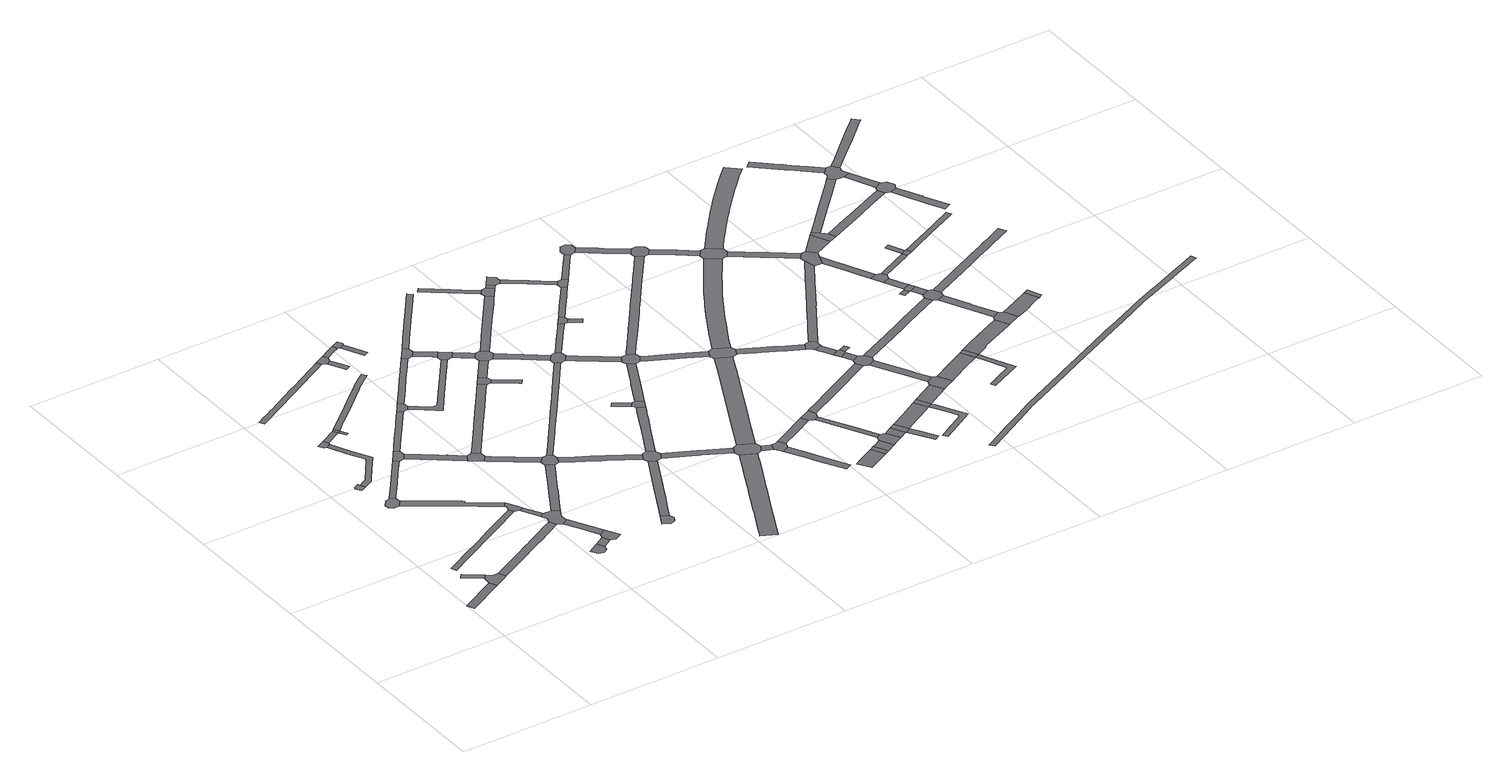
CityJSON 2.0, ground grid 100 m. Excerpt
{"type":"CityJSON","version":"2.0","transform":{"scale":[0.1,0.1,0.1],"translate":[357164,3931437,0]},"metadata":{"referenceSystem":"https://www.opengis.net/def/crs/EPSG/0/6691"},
"CityObjects":{
"road1":{"type":"Road","attributes":{"RoadStructureAttribute.sectionType":"1"},"geometry":[{"type":"MultiSurface","lod":"1","boundaries":[[[0,1,2,3]]]}]},
"road2":{"type":"Road","attributes":{"RoadStructureAttribute.sectionType":"1"},"geometry":[{"type":"MultiSurface","lod":"1","boundaries":[[[4,5,6,7,8,9]]]}]},
"road3":{"type":"Road","geometry":[{"type":"MultiSurface","lod":"1","boundaries":[[[10,2,1,11,12,13,14,7,6]]]}]},
"road4":{"type":"Road","geometry":[{"type":"MultiSurface","lod":"1","boundaries":[[[15,16,17,18,19,20,21,22,23,24,25]]]}]},
"road5":{"type":"Road","geometry":[{"type":"MultiSurface","lod":"1","boundaries":[[[26,27,28,29,30,31,32]]]}]},
"road6":{"type":"Road","attributes":{"RoadStructureAttribute.sectionType":"1"},"geometry":[{"type":"MultiSurface","lod":"1","boundaries":[[[33,34,35,36,37,38,39,40,41,42,43,44,45,46]]]}]},
"road7":{"type":"Road","attributes":{"RoadStructureAttribute.sectionType":"1"},"geometry":[{"type":"MultiSurface","lod":"1","boundaries":[[[47,48,49,50,51,52,53,54,13,12,55,56,57,58,59,60,61,62,63,64]]]}]},
"road8":{"type":"Road","attributes":{"RoadStructureAttribute.sectionType":"1"},"geometry":[{"type":"MultiSurface","lod":"1","boundaries":[[[65,66,67,68,69,70,71,72,73,74,75,76,30,29,77,78,79,80,81,82,83,84,85,86,87]]]}]},
"road9":{"type":"Road","attributes":{"RoadStructureAttribute.sectionType":"1"},"geometry":[{"type":"MultiSurface","lod":"1","boundaries":[[[18,88,89,90,91,92,93,94,95,96,97,98,99,19]]]}]},
"road10":{"type":"Road","attributes":{"RoadStructureAttribute.sectionType":"1"},"geometry":[{"type":"MultiSurface","lod":"1","boundaries":[[[100,101,102,103,104,105,106,107,108,109,110,111,112,113,114,115,17,16]]]}]},
"road11":{"type":"Road","geometry":[{"type":"MultiSurface","lod":"1","boundaries":[[[116,117,118,119,65,87]]]}]},
"road12":{"type":"Road","attributes":{"RoadStructureAttribute.sectionType":"1"},"geometry":[{"type":"MultiSurface","lod":"1","boundaries":[[[120,117,116,121]]]}]},
"road13":{"type":"Road","geometry":[{"type":"MultiSurface","lod":"1","boundaries":[[[122,123,124,125,126,127,128,129]]]}]},
"road14":{"type":"Road","geometry":[{"type":"MultiSurface","lod":"1","boundaries":[[[120,121,130,131]]]}]},
"road15":{"type":"Road","geometry":[{"type":"MultiSurface","lod":"1","boundaries":[[[132,133,130,121]]]}]},
"road16":{"type":"Road","geometry":[{"type":"MultiSurface","lod":"1","boundaries":[[[134,135,136,137,138,94,93,139]]]}]},
"road17":{"type":"Road","geometry":[{"type":"MultiSurface","lod":"1","boundaries":[[[45,140,141,142,143,144,108,107,145,46]]]}]},
"road18":{"type":"Road","attributes":{"RoadStructureAttribute.sectionType":"1"},"geometry":[{"type":"MultiSurface","lod":"1","boundaries":[[[146,141,140,147]]]}]},
"road19":{"type":"Road","attributes":{"RoadStructureAttribute.sectionType":"1"},"geometry":[{"type":"MultiSurface","lod":"1","boundaries":[[[127,126,148,149]]]}]},
"road20":{"type":"Road","geometry":[{"type":"MultiSurface","lod":"1","boundaries":[[[150,151,152,153,154,146,147,155,47,64,156,157]]]}]},
"road21":{"type":"Road","attributes":{"RoadStructureAttribute.sectionType":"1"},"geometry":[{"type":"MultiSurface","lod":"1","boundaries":[[[156,158,159,160,157]]]}]},
"road22":{"type":"Road","geometry":[{"type":"MultiSurface","lod":"1","boundaries":[[[161,160,159,149,148,162,163]]]}]},
"road23":{"type":"Road","attributes":{"RoadStructureAttribute.sectionType":"1"},"geometry":[{"type":"MultiSurface","lod":"1","boundaries":[[[164,165,166,167,134,139,168,169,170,171]]]}]},
"road24":{"type":"Road","attributes":{"RoadStructureAttribute.sectionType":"1"},"geometry":[{"type":"MultiSurface","lod":"1","boundaries":[[[172,173,174,175,176,177,178,179,180,181,182,183,184,185,186,187,188,189,190,191]]]}]},
"road25":{"type":"Road","attributes":{"RoadStructureAttribute.sectionType":"1"},"geometry":[{"type":"MultiSurface","lod":"1","boundaries":[[[135,192,193,194,195,196,197,198,199,200,201,202,203,204,136]]]}]},
"road26":{"type":"Road","geometry":[{"type":"MultiSurface","lod":"1","boundaries":[[[205,206,207,208,209,164,171]]]}]},
"road27":{"type":"Road","attributes":{"RoadStructureAttribute.sectionType":"1"},"geometry":[{"type":"MultiSurface","lod":"1","boundaries":[[[210,211,212,213,214,215,216,217,218,219,220,221,222,223,224,225,226,131,130]]]}]},
"road28":{"type":"Road","attributes":{"RoadStructureAttribute.sectionType":"1"},"geometry":[{"type":"MultiSurface","lod":"1","boundaries":[[[227,228,229,230,231,232,154,153,233,234,235,236,237,238]]]}]},
"road29":{"type":"Road","attributes":{"RoadStructureAttribute.sectionType":"1"},"geometry":[{"type":"MultiSurface","lod":"1","boundaries":[[[239,240,241,242,207,206,243,244,245,246,247,248]]]}]},
"road30":{"type":"Road","geometry":[{"type":"MultiSurface","lod":"1","boundaries":[[[249,250,251,252,253,199,198,254]]]}]},
"road31":{"type":"Road","geometry":[{"type":"MultiSurface","lod":"1","boundaries":[[[255,256,257,258,259,260,261,262]]]}]},
"road32":{"type":"Road","geometry":[{"type":"MultiSurface","lod":"1","boundaries":[[[263,264,265,266,181,180]]]}]},
"road33":{"type":"Road","geometry":[{"type":"MultiSurface","lod":"1","boundaries":[[[227,238,267,268,269,270,239,248]]]}]},
"road34":{"type":"Road","attributes":{"RoadStructureAttribute.sectionType":"1"},"geometry":[{"type":"MultiSurface","lod":"1","boundaries":[[[271,272,273,274,275,264,263]]]}]},
"road35":{"type":"Road","attributes":{"RoadStructureAttribute.sectionType":"1"},"geometry":[{"type":"MultiSurface","lod":"1","boundaries":[[[208,276,277,278,279,280,281,282,283,284,285,286,287,288,289,290,291,292,293,294,209]]]}]},
"road36":{"type":"Road","attributes":{"RoadStructureAttribute.sectionType":"1"},"geometry":[{"type":"MultiSurface","lod":"1","boundaries":[[[295,296,297,298,266,265]]]}]},
"road37":{"type":"Road","attributes":{"RoadStructureAttribute.sectionType":"1"},"geometry":[{"type":"MultiSurface","lod":"1","boundaries":[[[299,300,301,302,303,251,250,304,305,306,307,308,309]]]}]},
"road38":{"type":"Road","attributes":{"RoadStructureAttribute.sectionType":"1"},"geometry":[{"type":"MultiSurface","lod":"1","boundaries":[[[310,311,312,313,314,315,316,317,249,254,318,319,320,321,322,323,324,325,326,327]]]}]},
"road39":{"type":"Road","attributes":{"RoadStructureAttribute.sectionType":"1"},"geometry":[{"type":"MultiSurface","lod":"1","boundaries":[[[261,328,329,330,331,332,333,334,335,262]]]}]},
"road40":{"type":"Road","geometry":[{"type":"MultiSurface","lod":"1","boundaries":[[[336,337,338,339,297,296,340]]]}]},
"road41":{"type":"Road","attributes":{"RoadStructureAttribute.sectionType":"1"},"geometry":[{"type":"MultiSurface","lod":"1","boundaries":[[[341,342,343,344,336,340]]]}]},
"road42":{"type":"Road","attributes":{"RoadStructureAttribute.sectionType":"1"},"geometry":[{"type":"MultiSurface","lod":"1","boundaries":[[[345,346,347,348,268,267,349,350,351,352,353,354]]]}]},
"road43":{"type":"Road","geometry":[{"type":"MultiSurface","lod":"1","boundaries":[[[355,299,309,356,357,358,359]]]}]},
"road44":{"type":"Road","geometry":[{"type":"MultiSurface","lod":"1","boundaries":[[[360,361,362,354,353,333,332,363,364]]]}]},
"road45":{"type":"Road","geometry":[{"type":"MultiSurface","lod":"1","boundaries":[[[286,285,365,366,367,368]]]}]},
"road46":{"type":"Road","attributes":{"RoadStructureAttribute.sectionType":"1"},"geometry":[{"type":"MultiSurface","lod":"1","boundaries":[[[356,369,370,371,372,373,357]]]}]},
"road47":{"type":"Road","attributes":{"RoadStructureAttribute.sectionType":"1"},"geometry":[{"type":"MultiSurface","lod":"1","boundaries":[[[374,375,376,377,378,379,380,381,382,270,269,383,384,385,386,387,388,389,390,391,392,393,394]]]}]},
"road48":{"type":"Road","attributes":{"RoadStructureAttribute.sectionType":"1"},"geometry":[{"type":"MultiSurface","lod":"1","boundaries":[[[395,396,397,398,399,400,401,402,403,404,405,406,407,408,409,410,411,412,413,414,415,416,417,418,419]]]}]},
"road49":{"type":"Road","geometry":[{"type":"MultiSurface","lod":"1","boundaries":[[[420,421,422,371,370,310,327]]]}]},
"road50":{"type":"Road","attributes":{"RoadStructureAttribute.sectionType":"1"},"geometry":[{"type":"MultiSurface","lod":"1","boundaries":[[[365,423,424,425,426,366]]]}]},
"road51":{"type":"Road","attributes":{"RoadStructureAttribute.sectionType":"1"},"geometry":[{"type":"MultiSurface","lod":"1","boundaries":[[[427,368,367,428]]]}]},
"road52":{"type":"Road","attributes":{"RoadStructureAttribute.sectionType":"1"},"geometry":[{"type":"MultiSurface","lod":"1","boundaries":[[[420,429,430,431,432,433,421]]]}]},
"road53":{"type":"Road","attributes":{"RoadStructureAttribute.sectionType":"1"},"geometry":[{"type":"MultiSurface","lod":"1","boundaries":[[[434,435,360,364,436,437,438,439,440]]]}]},
"road54":{"type":"Road","attributes":{"RoadStructureAttribute.sectionType":"1"},"geometry":[{"type":"MultiSurface","lod":"1","boundaries":[[[441,442,443,444,445,446,447,448,449,450,451,362,361]]]}]},
"road55":{"type":"Road","geometry":[{"type":"MultiSurface","lod":"1","boundaries":[[[452,453,431,430,427,428,454,455]]]}]},
"road56":{"type":"Road","attributes":{"RoadStructureAttribute.sectionType":"1"},"geometry":[{"type":"MultiSurface","lod":"1","boundaries":[[[456,457,458,459,460,359,358,461,462,463,464,465,466]]]}]},
"road57":{"type":"Road","attributes":{"RoadStructureAttribute.sectionType":"1"},"geometry":[{"type":"MultiSurface","lod":"1","boundaries":[[[467,468,469,470]]]}]},
"road58":{"type":"Road","attributes":{"RoadStructureAttribute.sectionType":"1"},"geometry":[{"type":"MultiSurface","lod":"1","boundaries":[[[454,471,472,473,474,475,476,477,478,479,455]]]}]},
"road59":{"type":"Road","geometry":[{"type":"MultiSurface","lod":"1","boundaries":[[[480,470,469,481,447,446,482]]]}]},
"road60":{"type":"Road","geometry":[{"type":"MultiSurface","lod":"1","boundaries":[[[483,484,485,486,440,439,395,419]]]}]},
"road61":{"type":"Road","geometry":[{"type":"MultiSurface","lod":"1","boundaries":[[[487,488,489,474,473,374,394,490,491]]]}]},
"road62":{"type":"Road","attributes":{"RoadStructureAttribute.sectionType":"1"},"geometry":[{"type":"MultiSurface","lod":"1","boundaries":[[[484,483,492,493]]]}]},
"road63":{"type":"Road","attributes":{"RoadStructureAttribute.sectionType":"1"},"geometry":[{"type":"MultiSurface","lod":"1","boundaries":[[[452,494,495,496,497,498,499,500,501,502,503,504,505,506,507,508,453]]]}]},
"road64":{"type":"Road","geometry":[{"type":"MultiSurface","lod":"1","boundaries":[[[509,510,511,512,493,492,513,514]]]}]},
"road65":{"type":"Road","attributes":{"RoadStructureAttribute.sectionType":"1"},"geometry":[{"type":"MultiSurface","lod":"1","boundaries":[[[515,516,517,518,519,520,521,522,480,482]]]}]},
"road66":{"type":"Road","attributes":{"RoadStructureAttribute.sectionType":"1"},"geometry":[{"type":"MultiSurface","lod":"1","boundaries":[[[523,524,525,526,527,528,529,509,514]]]}]},
"road67":{"type":"Road","attributes":{"RoadStructureAttribute.sectionType":"1"},"geometry":[{"type":"MultiSurface","lod":"1","boundaries":[[[490,530,531,532,533,534,535,536,537,538,491]]]}]},
"road68":{"type":"Road","attributes":{"RoadStructureAttribute.sectionType":"1"},"geometry":[{"type":"MultiSurface","lod":"1","boundaries":[[[539,540,541,542,543,544,545,546]]]}]},
"road69":{"type":"Road","attributes":{"RoadStructureAttribute.sectionType":"1"},"geometry":[{"type":"MultiSurface","lod":"1","boundaries":[[[547,548,549,488,487,550,551,552,553,554]]]}]},
"road70":{"type":"Road","geometry":[{"type":"MultiSurface","lod":"1","boundaries":[[[517,555,556,557,558,559,534,533,518]]]}]},
"road71":{"type":"Road","attributes":{"RoadStructureAttribute.sectionType":"1"},"geometry":[{"type":"MultiSurface","lod":"1","boundaries":[[[560,561,562,563,511,510,564,565]]]}]},
"road72":{"type":"Road","attributes":{"RoadStructureAttribute.sectionType":"1"},"geometry":[{"type":"MultiSurface","lod":"1","boundaries":[[[566,567,568,569,570,571,572,573,574,575,576,577,578,579,580,581,582,583,486,485]]]}]},
"road73":{"type":"Road","geometry":[{"type":"MultiSurface","lod":"1","boundaries":[[[502,501,584,585,586,542,541]]]}]},
"road74":{"type":"Road","attributes":{"RoadStructureAttribute.sectionType":"1"},"geometry":[{"type":"MultiSurface","lod":"1","boundaries":[[[587,588,589,590,591,592,593]]]}]},
"road75":{"type":"Road","geometry":[{"type":"MultiSurface","lod":"1","boundaries":[[[594,595,596,597,547,554]]]}]},
"road76":{"type":"Road","attributes":{"RoadStructureAttribute.sectionType":"1"},"geometry":[{"type":"MultiSurface","lod":"1","boundaries":[[[598,599,585,584]]]}]},
"road77":{"type":"Road","geometry":[{"type":"MultiSurface","lod":"1","boundaries":[[[594,600,601,602,595]]]}]},
"road78":{"type":"Road","geometry":[{"type":"MultiSurface","lod":"1","boundaries":[[[603,604,605,599,598,606]]]}]},
"road79":{"type":"Road","geometry":[{"type":"MultiSurface","lod":"1","boundaries":[[[607,587,593,608]]]}]},
"road80":{"type":"Road","geometry":[{"type":"MultiSurface","lod":"1","boundaries":[[[609,610,611,560,565,612,613,614,615]]]}]},
"road81":{"type":"Road","attributes":{"RoadStructureAttribute.sectionType":"1"},"geometry":[{"type":"MultiSurface","lod":"1","boundaries":[[[616,617,618,619,620,621,622,623,624,557,556]]]}]},
"road82":{"type":"Road","attributes":{"RoadStructureAttribute.sectionType":"1"},"geometry":[{"type":"MultiSurface","lod":"1","boundaries":[[[625,626,607,608,627,628]]]}]},
"road83":{"type":"Road","attributes":{"RoadStructureAttribute.sectionType":"1"},"geometry":[{"type":"MultiSurface","lod":"1","boundaries":[[[629,630,631,632,597,596,633,634,635,636,637,638]]]}]},
"road84":{"type":"Road","attributes":{"RoadStructureAttribute.sectionType":"1"},"geometry":[{"type":"MultiSurface","lod":"1","boundaries":[[[639,640,641,642,643,644,645,614,613]]]}]},
"road85":{"type":"Road","attributes":{"RoadStructureAttribute.sectionType":"1"},"geometry":[{"type":"MultiSurface","lod":"1","boundaries":[[[646,647,648,649,650,651,652,653,654,655,656,657,603,606]]]}]},
"road86":{"type":"Road","geometry":[{"type":"MultiSurface","lod":"1","boundaries":[[[658,659,660,642,641,625,628]]]}]},
"road87":{"type":"Road","attributes":{"RoadStructureAttribute.sectionType":"1"},"geometry":[{"type":"MultiSurface","lod":"1","boundaries":[[[659,661,662,660]]]}]},
"road88":{"type":"Road","geometry":[{"type":"MultiSurface","lod":"1","boundaries":[[[637,663,664,665,666,651,650,638]]]}]},
"road89":{"type":"Road","geometry":[{"type":"MultiSurface","lod":"1","boundaries":[[[667,668,621,620,574,573,669,670]]]}]},
"road90":{"type":"Road","geometry":[{"type":"MultiSurface","lod":"1","boundaries":[[[671,672,673,662,661]]]}]},
"road91":{"type":"Road","attributes":{"RoadStructureAttribute.sectionType":"1"},"geometry":[{"type":"MultiSurface","lod":"1","boundaries":[[[671,674,675,676,677,678,679,680,672]]]}]},
"road92":{"type":"Road","attributes":{"RoadStructureAttribute.sectionType":"1"},"geometry":[{"type":"MultiSurface","lod":"1","boundaries":[[[681,682,683,684,685,686,687,688,689,690,691,692,693,694,695,559,558,696,697,698,699,700,701,702,703,704,705,706]]]}]},
"road93":{"type":"Road","attributes":{"RoadStructureAttribute.sectionType":"1"},"geometry":[{"type":"MultiSurface","lod":"1","boundaries":[[[707,708,709,710,711,712,713,714,715,609,615]]]}]},
"road94":{"type":"Road","attributes":{"RoadStructureAttribute.sectionType":"1"},"geometry":[{"type":"MultiSurface","lod":"1","boundaries":[[[716,717,665,664,718]]]}]},
"road95":{"type":"Road","attributes":{"RoadStructureAttribute.sectionType":"1"},"geometry":[{"type":"MultiSurface","lod":"1","boundaries":[[[719,720,721,722,723,673,672,724,725,726,727,728]]]}]},
"road96":{"type":"Road","attributes":{"RoadStructureAttribute.sectionType":"1"},"geometry":[{"type":"MultiSurface","lod":"1","boundaries":[[[669,729,730,731,732,733,734,735,736,737,738,739,740,741,742,743,670]]]}]},
"road97":{"type":"Road","attributes":{"RoadStructureAttribute.sectionType":"1"},"geometry":[{"type":"MultiSurface","lod":"1","boundaries":[[[728,744,745,746,747,748,749,750,751,752,753,754,755,756,757,758,759]]]}]},
"road98":{"type":"Road","geometry":[{"type":"MultiSurface","lod":"1","boundaries":[[[760,716,718,761,762,763,764,765]]]}]},
"road99":{"type":"Road","geometry":[{"type":"MultiSurface","lod":"1","boundaries":[[[766,719,728,759]]]}]},
"road100":{"type":"Road","geometry":[{"type":"MultiSurface","lod":"1","boundaries":[[[767,768,769,770,771,736,735,772,773,774]]]}]},
"road101":{"type":"Road","attributes":{"RoadStructureAttribute.sectionType":"1"},"geometry":[{"type":"MultiSurface","lod":"1","boundaries":[[[775,776,777,778,779,780,781,782,783,784,785,786,787,788,789,790,791,792,793,794,795,796,797,798,799,800,668,667]]]}]},
"road102":{"type":"Road","attributes":{"RoadStructureAttribute.sectionType":"1"},"geometry":[{"type":"MultiSurface","lod":"1","boundaries":[[[801,802,803,804,805,767,774]]]}]},
"road103":{"type":"Road","attributes":{"RoadStructureAttribute.sectionType":"1"},"geometry":[{"type":"MultiSurface","lod":"1","boundaries":[[[761,806,807,808,809,810,762]]]}]},
"road104":{"type":"Road","attributes":{"RoadStructureAttribute.sectionType":"1"},"geometry":[{"type":"MultiSurface","lod":"1","boundaries":[[[811,812,813,766,759]]]}]},
"road105":{"type":"Road","geometry":[{"type":"MultiSurface","lod":"1","boundaries":[[[804,803,814,815,816,817]]]}]},
"road106":{"type":"Road","attributes":{"RoadStructureAttribute.sectionType":"1"},"geometry":[{"type":"MultiSurface","lod":"1","boundaries":[[[814,818,819,820,815]]]}]},
"road107":{"type":"Road","geometry":[{"type":"MultiSurface","lod":"1","boundaries":[[[821,822,820,819,711,710,823,824,825]]]}]},
"road108":{"type":"Road","geometry":[{"type":"MultiSurface","lod":"1","boundaries":[[[816,826,827,817]]]}]},
"road109":{"type":"Road","attributes":{"RoadStructureAttribute.sectionType":"1"},"geometry":[{"type":"MultiSurface","lod":"1","boundaries":[[[824,828,829,830,831,832,833,834,835,836,825]]]}]},
"road110":{"type":"Road","geometry":[{"type":"MultiSurface","lod":"1","boundaries":[[[837,838,839,840,808,807,681,706,841]]]}]},
"road111":{"type":"Road","geometry":[{"type":"MultiSurface","lod":"1","boundaries":[[[813,812,842,843,844,845,831,830]]]}]},
"road112":{"type":"Road","attributes":{"RoadStructureAttribute.sectionType":"1"},"geometry":[{"type":"MultiSurface","lod":"1","boundaries":[[[846,847,848,849,850,837,841]]]}]},
"road113":{"type":"Road","attributes":{"RoadStructureAttribute.sectionType":"1"},"geometry":[{"type":"MultiSurface","lod":"1","boundaries":[[[770,851,852,853,854,855,856,857,858,859,860,861,862,863,864,865,866,867,868,869,870,871,872,771]]]}]},
"road114":{"type":"Road","attributes":{"RoadStructureAttribute.sectionType":"1"},"geometry":[{"type":"MultiSurface","lod":"1","boundaries":[[[873,874,875,844,843,876,877,878]]]}]},
"road115":{"type":"Road","geometry":[{"type":"MultiSurface","lod":"1","boundaries":[[[879,880,881,848,847,788,787,882,883,884,885]]]}]},
"road116":{"type":"Road","attributes":{"RoadStructureAttribute.sectionType":"1"},"geometry":[{"type":"MultiSurface","lod":"1","boundaries":[[[886,887,888,889,822,821,890,891,892,893,894]]]}]},
"road117":{"type":"Road","attributes":{"RoadStructureAttribute.sectionType":"1"},"geometry":[{"type":"MultiSurface","lod":"1","boundaries":[[[895,896,897,898,899,900,901,902,903,904,878]]]}]},
"road118":{"type":"Road","geometry":[{"type":"MultiSurface","lod":"1","boundaries":[[[878,904,905,873]]]}]},
"road119":{"type":"Road","attributes":{"RoadStructureAttribute.sectionType":"1"},"geometry":[{"type":"MultiSurface","lod":"1","boundaries":[[[884,906,907,908,909,910,911,912,885]]]}]},
"road120":{"type":"Road","attributes":{"RoadStructureAttribute.sectionType":"1"},"geometry":[{"type":"MultiSurface","lod":"1","boundaries":[[[904,913,914,915,916,917,918,919,920,921,922,923,924,925,905]]]}]},
"road121":{"type":"Road","geometry":[{"type":"MultiSurface","lod":"1","boundaries":[[[908,861,860,926,927,928,929,909]]]}]},
"road122":{"type":"Road","geometry":[{"type":"MultiSurface","lod":"1","boundaries":[[[930,931,932,933,934]]]}]},
"road123":{"type":"Road","attributes":{"RoadStructureAttribute.sectionType":"1"},"geometry":[{"type":"MultiSurface","lod":"1","boundaries":[[[935,936,937,938,939,940,927,926,941,942,943,944,945,946]]]}]},
"road124":{"type":"Road","geometry":[{"type":"MultiSurface","lod":"1","boundaries":[[[947,948,949,935,946,950,951]]]}]},
"road125":{"type":"Road","attributes":{"RoadStructureAttribute.sectionType":"1"},"geometry":[{"type":"MultiSurface","lod":"1","boundaries":[[[952,953,954,955,956,957,958,959,960,961,962,963,964,965,966,967,968,969,970,971,972,973,974,975,976,977,978,979,980,880,879]]]}]},
"road126":{"type":"Road","attributes":{"RoadStructureAttribute.sectionType":"1"},"geometry":[{"type":"MultiSurface","lod":"1","boundaries":[[[981,982,983,984,947,951]]]}]},
"road127":{"type":"Road","geometry":[{"type":"MultiSurface","lod":"1","boundaries":[[[934,933,985,986,987,983,982]]]}]},
"road128":{"type":"Road","attributes":{"RoadStructureAttribute.sectionType":"1"},"geometry":[{"type":"MultiSurface","lod":"1","boundaries":[[[988,987,986,989,990]]]}]},
"road129":{"type":"Road","attributes":{"RoadStructureAttribute.sectionType":"1"},"geometry":[{"type":"MultiSurface","lod":"1","boundaries":[[[929,928,991,992,993]]]}]},
"road130":{"type":"Road","geometry":[{"type":"MultiSurface","lod":"1","boundaries":[[[894,893,994,995,996,997,998,999,988,990]]]}]},
"road131":{"type":"Road","attributes":{"RoadStructureAttribute.sectionType":"1"},"geometry":[{"type":"MultiSurface","lod":"1","boundaries":[[[1000,1001,1002,1003,996,995,1004,1005,1006]]]}]},
"road132":{"type":"Road","geometry":[{"type":"MultiSurface","lod":"1","boundaries":[[[919,1007,1008,1000,1006,920]]]}]},
"road133":{"type":"Road","geometry":[{"type":"MultiSurface","lod":"1","boundaries":[[[1009,1010,1011,993,992,1012,1013]]]}]},
"road134":{"type":"Road","attributes":{"RoadStructureAttribute.sectionType":"1"},"geometry":[{"type":"MultiSurface","lod":"1","boundaries":[[[1014,1015,949,948,1016,1017,1018]]]}]},
"road135":{"type":"Road","attributes":{"RoadStructureAttribute.sectionType":"1"},"geometry":[{"type":"MultiSurface","lod":"1","boundaries":[[[1019,1020,1021,1022,1023,1024,1025,1026,1027,1028,1029,1030,1031,1032,1033,1034,1035,1036,1037,1038,1039,1040,1041,1042,1043,1044,1045,1046,1047,1048,1049,1050,1051,1052,1053,1054,1055,1056,1057,1058,1059,1060,1061,1062,1063,1064,1065,1066,1067,1068,1069,1070]]]}]},
"road136":{"type":"Road","geometry":[{"type":"MultiSurface","lod":"1","boundaries":[[[1071,1072,1073,1074]]]}]},
"road137":{"type":"Road","attributes":{"RoadStructureAttribute.sectionType":"1"},"geometry":[{"type":"MultiSurface","lod":"1","boundaries":[[[1075,1008,1007,1076,1077,1078,1079,1080,1081,1082,1083,1084,1085,1086,1087]]]}]},
"road138":{"type":"Road","geometry":[{"type":"MultiSurface","lod":"1","boundaries":[[[1074,1073,1018,1017,1088,1089]]]}]},
"road139":{"type":"Road","attributes":{"RoadStructureAttribute.sectionType":"1"},"geometry":[{"type":"MultiSurface","lod":"1","boundaries":[[[1010,1090,1091,1092,1093,1094,1095,1096,1097,1098,1099,1100,1101,1102,1011]]]}]},
"road140":{"type":"Road","geometry":[{"type":"MultiSurface","lod":"1","boundaries":[[[1103,1104,1105,1087,1086,1106]]]}]},
"road141":{"type":"Road","attributes":{"RoadStructureAttribute.sectionType":"1"},"geometry":[{"type":"MultiSurface","lod":"1","boundaries":[[[1107,1108,1109,1110,1111,1112,1113,1114,1115,1116,1009,1013]]]}]},
"road142":{"type":"Road","attributes":{"RoadStructureAttribute.sectionType":"1"},"geometry":[{"type":"MultiSurface","lod":"1","boundaries":[[[1117,1118,1119,1120,1121,1122,1123,1124,1125,1126,1127,1128,998,997,1129,1130,1131,1132,1133,1134,1135,1136,1137,1138]]]}]},
"road143":{"type":"Road","attributes":{"RoadStructureAttribute.sectionType":"1"},"geometry":[{"type":"MultiSurface","lod":"1","boundaries":[[[1139,1140,1141,1142,1089,1088,1143,1144,1145,1146,1147,1148,1149,1150]]]}]},
"road144":{"type":"Road","attributes":{"RoadStructureAttribute.sectionType":"1"},"geometry":[{"type":"MultiSurface","lod":"1","boundaries":[[[1151,1152,1153,1154,1155,1156,1157,1158,1159,1160,1161,1162]]]}]},
"road145":{"type":"Road","geometry":[{"type":"MultiSurface","lod":"1","boundaries":[[[1163,1096,1095,1164,1165,1166,1167,1168,1169,1151,1162]]]}]},
"road146":{"type":"Road","attributes":{"RoadStructureAttribute.sectionType":"1"},"geometry":[{"type":"MultiSurface","lod":"1","boundaries":[[[1170,1171,1165,1164,1172,1173,1174]]]}]},
"road147":{"type":"Road","geometry":[{"type":"MultiSurface","lod":"1","boundaries":[[[1175,1174,1173,1176,1113,1112,1177,1178,1179]]]}]},
"road148":{"type":"Road","attributes":{"RoadStructureAttribute.sectionType":"1"},"geometry":[{"type":"MultiSurface","lod":"1","boundaries":[[[1180,1181,1178,1177,1182,1183,1184,1185,1186]]]}]},
"road149":{"type":"Road","attributes":{"RoadStructureAttribute.sectionType":"1"},"geometry":[{"type":"MultiSurface","lod":"1","boundaries":[[[1187,1188,1189,1190,1191,1192,1193,1168,1167,1194,1195,1196,1197,1198,1199,1200,1201]]]}]}
},
"vertices":[
[29,380,0],[305,525,0],[278,578,0],[1,433,0],
[159,731,0],[195,703,0],[282,638,0],[306,670,0],[270,697,0],[183,762,0],
[278,586,0],[375,562,0],[415,583,0],[388,636,0],[347,639,0],
[294,1665,0],[312,1668,0],[350,1715,0],[344,1754,0],[311,1779,0],[305,1771,0],[289,1769,0],[273,1766,0],[236,1718,0],[243,1689,0],[274,1662,0],
[191,1996,0],[216,1957,0],[223,1961,0],[259,1979,0],[242,2015,0],[233,2033,0],[197,2015,0],
[698,1136,0],[618,1095,0],[498,1031,0],[425,993,0],[409,984,0],[169,858,0],[187,822,0],[324,894,0],[444,957,0],[526,1000,0],[637,1059,0],[678,1080,0],[890,1192,0],[872,1228,0],
[1011,964,0],[947,931,0],[882,897,0],[779,842,0],[747,825,0],[725,814,0],[619,758,0],[576,735,0],[421,586,0],[599,679,0],[605,682,0],[621,691,0],[677,720,0],[704,735,0],[776,772,0],[805,788,0],[833,802,0],[1032,907,0],
[317,2509,0],[333,2478,0],[385,2374,0],[389,2365,0],[396,2351,0],[433,2277,0],[444,2256,0],[439,2236,0],[379,2154,0],[299,2044,0],[292,2040,0],[275,2032,0],[277,1988,0],[325,2012,0],[360,2060,0],[389,2100,0],[407,2124,0],[494,2244,0],[479,2276,0],[432,2370,0],[420,2392,0],[378,2477,0],[352,2529,0],
[402,1832,0],[406,1837,0],[461,1911,0],[505,1970,0],[526,1997,0],[612,2111,0],[581,2139,0],[497,2028,0],[492,2021,0],[410,1911,0],[373,1862,0],[348,1828,0],
[516,1527,0],[552,1503,0],[592,1475,0],[629,1449,0],[737,1375,0],[775,1348,0],[864,1287,0],[874,1280,0],[897,1313,0],[889,1319,0],[789,1387,0],[761,1407,0],[684,1460,0],[696,1475,0],[681,1486,0],[552,1575,0],
[359,2548,0],[339,2583,0],[277,2550,0],[298,2515,0],
[455,2648,0],[477,2614,0],
[1062,469,0],[1100,458,0],[1135,479,0],[1135,481,0],[1145,517,0],[1115,569,0],[1063,539,0],[1033,522,0],
[497,2629,0],[472,2666,0],
[508,2561,0],[528,2573,0],
[686,2164,0],[680,2203,0],[647,2227,0],[617,2187,0],[593,2155,0],[651,2116,0],
[928,1180,0],[963,1198,0],[943,1236,0],[935,1250,0],[905,1308,0],[882,1266,0],
[1035,1065,0],[1000,1047,0],
[1217,560,0],[1190,613,0],
[1114,940,0],[1114,944,0],[1115,980,0],[1147,1034,0],[1095,1064,0],[1023,1003,0],[1070,895,0],[1123,924,0],
[1131,782,0],[1200,652,0],[1253,681,0],
[1271,649,0],[1256,549,0],[1309,578,0],
[1013,1918,0],[912,1995,0],[910,1995,0],[865,2030,0],[827,1982,0],[905,1924,0],[930,1905,0],[985,1864,0],
[140,2968,0],[204,3003,0],[218,3010,0],[288,3048,0],[530,3178,0],[577,3204,0],[766,3305,0],[771,3308,0],[847,3349,0],[828,3384,0],[777,3357,0],[747,3341,0],[741,3338,0],[558,3239,0],[512,3214,0],[274,3086,0],[270,3084,0],[215,3054,0],[186,3039,0],[121,3004,0],
[714,2248,0],[730,2270,0],[771,2323,0],[772,2325,0],[839,2415,0],[881,2471,0],[965,2583,0],[932,2608,0],[853,2503,0],[830,2472,0],[738,2349,0],[680,2271,0],[656,2239,0],
[1019,1839,0],[1070,1800,0],[1106,1848,0],[1101,1888,0],[1053,1924,0],
[555,2684,0],[556,2685,0],[609,2727,0],[662,2774,0],[873,2961,0],[898,2983,0],[921,3002,0],[1011,3070,0],[1016,3074,0],[992,3106,0],[982,3098,0],[895,3033,0],[873,3014,0],[790,2941,0],[636,2805,0],[629,2799,0],[511,2698,0],
[1373,1540,0],[1310,1433,0],[1268,1361,0],[1236,1306,0],[1216,1273,0],[1210,1262,0],[1194,1114,0],[1260,1228,0],[1286,1273,0],[1311,1316,0],[1375,1425,0],[1421,1505,0],
[1405,1624,0],[1317,1689,0],[1261,1732,0],[1135,1827,0],[1086,1788,0],[1099,1779,0],[1226,1683,0],[1235,1677,0],[1235,1676,0],[1364,1579,0],
[1028,2621,0],[1023,2660,0],[990,2685,0],[977,2668,0],[962,2648,0],[1004,2590,0],
[1618,562,0],[1611,549,0],[1600,528,0],[1653,500,0],[1691,513,0],[1710,548,0],[1698,587,0],[1645,614,0],
[880,3337,0],[915,3358,0],[925,3391,0],[906,3426,0],
[1461,1516,0],[1485,1571,0],[1479,1609,0],[1444,1629,0],
[899,3302,0],[947,3212,0],[948,3210,0],[985,3228,0],[936,3319,0],
[1112,1903,0],[1292,2143,0],[1348,2218,0],[1351,2222,0],[1368,2245,0],[1442,2344,0],[1457,2364,0],[1490,2407,0],[1560,2501,0],[1601,2552,0],[1551,2590,0],[1512,2537,0],[1458,2465,0],[1458,2464,0],[1351,2322,0],[1282,2229,0],[1265,2207,0],[1244,2179,0],[1111,2001,0],
[989,3425,0],[1043,3453,0],[1024,3489,0],[972,3461,0],
[1314,3118,0],[1224,2998,0],[1220,2992,0],[1164,2918,0],[1092,2822,0],[1047,2693,0],[1124,2795,0],[1194,2889,0],[1237,2946,0],[1253,2967,0],[1347,3093,0],
[1521,2961,0],[1440,2853,0],[1350,2734,0],[1329,2705,0],[1198,2529,0],[1158,2524,0],[1116,2556,0],[1079,2584,0],[1095,2522,0],[1154,2479,0],[1168,2468,0],[1190,2451,0],[1203,2468,0],[1350,2666,0],[1383,2710,0],[1434,2778,0],[1502,2869,0],[1553,2937,0],
[1749,685,0],[1809,799,0],[1851,880,0],[1858,894,0],[2002,1171,0],[1949,1199,0],[1805,922,0],[1757,829,0],
[1095,3467,0],[1100,3481,0],[1100,3482,0],[1082,3518,0],[1060,3447,0],
[1142,3284,0],[1149,3288,0],[1177,3302,0],[1112,3433,0],
[1760,1411,0],[1701,1446,0],[1676,1460,0],[1588,1511,0],[1553,1462,0],[1670,1393,0],[1703,1374,0],[1730,1359,0],[1938,1238,0],[1964,1292,0],
[1343,3157,0],[1387,3098,0],[1424,3146,0],[1417,3185,0],[1383,3210,0],
[2067,1236,0],[2055,1274,0],[2003,1303,0],[2035,1182,0],[2040,1183,0],
[1631,2552,0],[1656,2586,0],[1643,2612,0],[1598,2652,0],
[1492,3018,0],[1516,3000,0],[1553,3049,0],[1538,3061,0],[1500,3088,0],
[2109,2518,0],[2064,2457,0],[1980,2345,0],[1859,2183,0],[1751,2038,0],[1738,2022,0],[1645,1897,0],[1605,1844,0],[1512,1719,0],[1568,1728,0],[1637,1820,0],[1662,1854,0],[1694,1896,0],[1770,1998,0],[1778,2009,0],[1789,2023,0],[1892,2161,0],[2011,2320,0],[2114,2457,0],[2123,2469,0],[2141,2494,0],
[2482,932,0],[2441,849,0],[2412,791,0],[2396,758,0],[2315,595,0],[2300,563,0],[2291,545,0],[2197,356,0],[2185,331,0],[2173,307,0],[2125,210,0],[2068,96,0],[2057,73,0],[2048,55,0],[2047,54,0],[2155,1,0],[2163,17,0],[2267,226,0],[2343,380,0],[2401,497,0],[2406,507,0],[2519,735,0],[2552,800,0],[2562,822,0],[2590,879,0],
[1592,2943,0],[1629,2992,0],[1581,3029,0],
[1783,2438,0],[1794,2430,0],[1819,2463,0],[1809,2471,0],
[1719,2813,0],[1766,2777,0],
[1644,2904,0],[1713,2853,0],[1749,2900,0],[1719,2923,0],[1681,2952,0],
[2303,1120,0],[2287,1128,0],[2251,1078,0],[2259,1074,0],[2278,1065,0],[2470,970,0],[2496,1024,0],
[2155,1465,0],[2239,1628,0],[2269,1685,0],[2275,1697,0],[2276,1699,0],[2301,1748,0],[2247,1776,0],[2217,1718,0],[2115,1520,0],[2091,1474,0],[2022,1339,0],
[1836,2870,0],[1789,2906,0],[1806,2782,0],[1842,2831,0],
[1778,3735,0],[1695,3625,0],[1582,3475,0],[1581,3474,0],[1459,3312,0],[1491,3285,0],[1615,3449,0],[1616,3451,0],[1725,3595,0],[1729,3600,0],[1812,3710,0],
[2146,1911,0],[2122,1878,0],[2227,1803,0],[2251,1836,0],
[1956,2669,0],[1960,2665,0],[2104,2557,0],[2140,2605,0],[2070,2658,0],[1998,2713,0],[1992,2717,0],[1983,2724,0],[1909,2780,0],
[2280,1839,0],[2236,1797,0],[2331,1806,0],
[2628,892,0],[2655,946,0],[2642,984,0],[2534,1037,0],
[2211,2587,0],[2180,2611,0],[2151,2607,0],[2180,2500,0],[2217,2548,0],
[2702,857,0],[2721,914,0],
[1912,2971,0],[1919,2981,0],[2020,3114,0],[2049,3152,0],[2056,3162,0],[2175,3318,0],[2219,3378,0],[2232,3395,0],[2184,3430,0],[2095,3312,0],[2015,3206,0],[2004,3192,0],[1971,3148,0],[1892,3043,0],[1822,2949,0],
[2796,833,0],[2808,872,0],[2780,925,0],[2761,915,0],[2731,829,0],[2743,805,0],
[2373,1888,0],[2433,2004,0],[2537,2206,0],[2487,2240,0],[2391,2053,0],[2380,2033,0],[2306,1889,0],[2300,1877,0],
[2833,637,0],[2859,589,0],[2962,398,0],[3014,426,0],[2910,620,0],[2887,664,0],[2882,674,0],
[2239,2455,0],[2360,2364,0],[2363,2362,0],[2475,2278,0],[2507,2329,0],[2399,2410,0],[2394,2414,0],[2368,2434,0],[2341,2454,0],
[1924,3662,0],[2015,3592,0],[2177,3470,0],[2203,3501,0],[2162,3531,0],[2039,3624,0],[1876,3748,0],[1852,3716,0],
[2389,2889,0],[2363,2855,0],[2269,2731,0],[2286,2686,0],[2322,2733,0],[2368,2794,0],[2384,2815,0],[2422,2866,0],
[2568,2216,0],[2575,2218,0],[2610,2268,0],[2601,2307,0],[2547,2334,0],
[3060,1070,0],[3048,1064,0],[3005,1042,0],[2905,990,0],[2936,938,0],[3086,1016,0],
[2763,1228,0],[2773,1248,0],[2790,1283,0],[2893,1491,0],[2903,1511,0],[3020,1747,0],[3085,1880,0],[3107,1923,0],[2997,1975,0],[2951,1881,0],[2912,1802,0],[2798,1570,0],[2785,1546,0],[2785,1544,0],[2689,1352,0],[2666,1304,0],[2555,1079,0],[2552,1073,0],
[2289,3471,0],[2242,3506,0],[2209,3502,0],
[3225,506,0],[3133,457,0],[3099,439,0],[3052,415,0],[3110,320,0],[3112,320,0],[3276,407,0],
[2451,2870,0],[2475,2902,0],[2470,2930,0],[2438,2954,0],
[2310,3498,0],[2263,3533,0],
[2471,2856,0],[2532,2813,0],[2555,2845,0],
[2374,3536,0],[2368,3576,0],[2322,3612,0],[2350,3504,0],
[3259,524,0],[3311,427,0],
[3150,1117,0],[3142,1112,0],[3129,1106,0],[3114,1007,0],[3125,1004,0],[3160,1022,0],[3172,1060,0],
[2620,2195,0],[2772,2120,0],[2782,2115,0],[2808,2102,0],[2985,2014,0],[3011,2069,0],[2839,2154,0],[2798,2175,0],[2630,2258,0],
[3329,561,0],[3279,534,0],[3368,457,0],[3381,464,0],
[2579,3141,0],[2513,3054,0],[2492,3025,0],[2471,2998,0],[2508,2980,0],[2514,2988,0],[2563,3052,0],[2579,3074,0],[2687,3219,0],[2653,3239,0],
[3232,803,0],[3239,790,0],[3341,599,0],[3375,620,0],[3274,809,0],[3267,822,0],[3260,837,0],
[2409,3459,0],[2495,3394,0],[2499,3392,0],[2582,3329,0],[2648,3279,0],[2672,3312,0],[2582,3379,0],[2555,3400,0],[2523,3424,0],[2519,3427,0],[2445,3483,0],[2413,3506,0],
[3408,478,0],[3468,513,0],[3413,609,0],
[3528,547,0],[3473,643,0],
[2704,3241,0],[2743,3293,0],[2711,3317,0],[2673,3310,0],
[3159,2028,0],[3050,2079,0],[3145,1936,0],[3171,1989,0],
[3531,541,0],[3572,572,0],[3517,668,0],
[3609,418,0],[3618,405,0],[3643,367,0],[3681,392,0],[3646,450,0],[3619,497,0],[3580,559,0],
[3256,3276,0],[3198,3198,0],[3122,3098,0],[3097,3065,0],[3079,3041,0],[2968,2893,0],[2902,2806,0],[2891,2791,0],[2888,2787,0],[2802,2673,0],[2729,2576,0],[2667,2494,0],[2635,2451,0],[2629,2444,0],[2570,2365,0],[2647,2368,0],[2690,2425,0],[2709,2450,0],[2777,2540,0],[2897,2699,0],[2934,2749,0],[2950,2770,0],[3091,2958,0],[3128,3006,0],[3271,3196,0],[3304,3240,0],
[3403,1180,0],[3525,1243,0],[3629,1297,0],[3746,1358,0],[3718,1411,0],[3629,1365,0],[3496,1296,0],[3362,1226,0],[3245,1166,0],
[2889,3553,0],[2825,3468,0],[2921,3528,0],
[3768,811,0],[3669,755,0],[3635,735,0],[3622,728,0],[3545,684,0],[3620,599,0],[3664,624,0],[3681,634,0],[3711,651,0],[3823,715,0],
[3155,1931,0],[3206,1906,0],[3260,1878,0],[3290,1863,0],[3377,1818,0],[3439,1787,0],[3549,1732,0],[3575,1785,0],[3467,1840,0],[3404,1872,0],[3395,1876,0],[3319,1915,0],[3232,1959,0],[3193,1978,0],[3173,1989,0],
[3844,678,0],[3892,592,0],[3927,529,0],[3922,509,0],[3921,508,0],[3883,486,0],[3820,449,0],[3734,398,0],[3706,382,0],[3728,348,0],[3843,416,0],[3927,465,0],[3988,501,0],[3931,605,0],[3869,716,0],[3858,735,0],
[2884,3591,0],[2960,3534,0],[2996,3581,0],[2991,3621,0],[2959,3645,0],[2919,3639,0],
[3805,832,0],
[3655,1713,0],[3656,1745,0],[3657,1753,0],[3663,1764,0],[3614,1796,0],[3569,1721,0],[3589,1703,0],[3598,1694,0],
[3198,2103,0],[3249,2198,0],[3287,2268,0],[3298,2289,0],[3348,2376,0],[3387,2442,0],[3411,2482,0],[3427,2509,0],[3481,2595,0],[3536,2680,0],[3593,2765,0],[3651,2849,0],[3711,2933,0],[3615,3006,0],[3554,2920,0],[3496,2835,0],[3436,2747,0],[3414,2712,0],[3381,2662,0],[3325,2571,0],[3305,2539,0],[3248,2443,0],[3247,2441,0],[3194,2348,0],[3143,2256,0],[3139,2248,0],
[3610,1671,0],[3633,1629,0],[3659,1579,0],[3712,1607,0],[3662,1700,0],
[3105,3425,0],[3250,3316,0],[3287,3364,0],[3141,3473,0],[3113,3494,0],
[3897,758,0],[4030,833,0],[3975,929,0],
[3687,1527,0],[3740,1555,0],[3748,1568,0],[3727,1600,0],
[3701,1502,0],[3729,1450,0],[3783,1474,0],
[3851,1410,0],[3821,1462,0],[3771,1350,0],[3784,1345,0],[3838,1372,0],
[3798,1591,0],[3780,1625,0],
[3888,1152,0],[3900,1129,0],[3986,968,0],[4039,996,0],[3990,1087,0],[3971,1123,0],[3953,1157,0],[3941,1179,0],[3904,1249,0],
[3380,3294,0],[3374,3333,0],[3326,3369,0],[3317,3368,0],[3343,3246,0],
[4061,852,0],[4126,885,0],[4074,984,0],[4053,991,0],
[3488,3137,0],[3610,3045,0],[3645,3093,0],[3524,3185,0],[3493,3208,0],
[3734,1872,0],[3766,1922,0],[3878,2096,0],[3888,2113,0],[3896,2124,0],[4055,2372,0],[4070,2395,0],[4095,2433,0],[4111,2459,0],[4156,2528,0],[4139,2613,0],[4027,2439,0],[4024,2434,0],[4021,2430,0],[3987,2378,0],[3851,2166,0],[3828,2130,0],[3737,1988,0],[3716,1955,0],[3673,1890,0],[3663,1873,0],[3635,1829,0],
[4352,1132,0],[4233,1068,0],[4203,1052,0],[4171,909,0],[4289,971,0],[4407,1030,0],
[3780,3027,0],[3685,3100,0],[3650,3094,0],[3741,2938,0],[3749,2940,0],[3750,2940,0],[3785,2988,0],
[4272,1680,0],[4204,1647,0],[4075,1585,0],[3836,1469,0],[4102,1531,0],[4225,1590,0],[4296,1625,0],[4558,1751,0],[4531,1805,0],
[4430,986,0],[4504,823,0],[4498,807,0],[4425,772,0],[4310,717,0],[4327,681,0],[4562,793,0],[4552,815,0],[4466,1002,0],[4443,1049,0],
[4388,1152,0],
[3927,2806,0],[3969,2775,0],[4132,2652,0],[4169,2699,0],[4005,2823,0],[3994,2831,0],[3964,2854,0],
[4526,1092,0],[4523,1098,0],[4535,1105,0],[4551,1114,0],[4793,1225,0],[4807,1232,0],[4810,1233,0],[4764,1334,0],[4567,1242,0],[4558,1238,0],[4480,1201,0],[4470,1195,0],[4462,1191,0],
[4216,2525,0],[4246,2601,0],[4261,2643,0],[4209,2703,0],
[4440,1943,0],[4427,1937,0],[4447,1903,0],[4496,1926,0],[4476,1960,0],
[4429,2220,0],[4409,2263,0],[4352,2380,0],[4342,2401,0],[4328,2431,0],[4294,2501,0],[4234,2487,0],[4261,2431,0],[4298,2354,0],[4342,2264,0],[4364,2218,0],[4375,2194,0],
[4472,2134,0],[4485,2171,0],[4467,2207,0],[4389,2166,0],[4415,2111,0],
[3809,3066,0],[3870,3144,0],[3883,3161,0],[3935,3224,0],[4001,3302,0],[4067,3380,0],[4070,3383,0],[4094,3410,0],[4138,3459,0],[4211,3538,0],[4233,3562,0],[4276,3607,0],[4327,3659,0],[4349,3680,0],[4398,3728,0],[4422,3752,0],[4332,3832,0],[4268,3769,0],[4189,3689,0],[4118,3614,0],[4105,3600,0],[4048,3539,0],[4004,3489,0],[3978,3460,0],[3909,3379,0],[3844,3301,0],[3788,3232,0],[3778,3221,0],[3716,3140,0],
[4446,2048,0],[4483,1972,0],[4537,1998,0],[4504,2066,0],
[4499,1927,0],[4505,1926,0],[4559,1952,0],
[4599,1869,0],[4535,1863,0],[4544,1843,0],
[4323,2671,0],[4406,2708,0],[4344,2847,0],
[4590,1740,0],[4595,1738,0],[4649,1764,0],[4662,1802,0],[4636,1856,0],[4620,1862,0],
[4828,1393,0],[4740,1575,0],[4739,1578,0],[4735,1588,0],[4685,1553,0],[4686,1550,0],[4775,1367,0],
[4912,1280,0],[4866,1380,0],
[4447,2793,0],[4410,2829,0],[4366,2871,0],[4435,2721,0],[4472,2738,0],
[4691,2316,0],[4657,2299,0],[4711,2280,0],[4725,2288,0],[4708,2324,0],
[3918,85,0],[4028,145,0],[4215,249,0],[4298,294,0],[4384,342,0],[4404,351,0],[4517,406,0],[4581,437,0],[4684,487,0],[4763,525,0],[4777,532,0],[4920,601,0],[5085,681,0],[5090,683,0],[5151,712,0],[5229,749,0],[5341,802,0],[5434,846,0],[5689,968,0],[5754,995,0],[5842,1032,0],[5846,1034,0],[6004,1101,0],[6063,1127,0],[6144,1162,0],[6260,1211,0],[6244,1249,0],[6143,1205,0],[6046,1163,0],[5831,1071,0],[5826,1069,0],[5749,1036,0],[5673,1004,0],[5579,960,0],[5417,883,0],[5365,858,0],[5281,819,0],[5134,749,0],[5059,713,0],[5047,707,0],[4772,574,0],[4746,561,0],[4644,512,0],[4564,473,0],[4383,386,0],[4378,383,0],[4367,378,0],[4252,315,0],[4094,228,0],[4005,179,0],[3902,121,0],[3892,117,0],
[4693,2462,0],[4657,2445,0],[4711,2333,0],[4748,2350,0],
[4992,1440,0],[4918,1283,0],[4919,1284,0],[4920,1284,0],[4930,1289,0],[4931,1285,0],[4946,1292,0],[4957,1297,0],[5014,1323,0],[5035,1333,0],[5033,1336,0],[5148,1393,0],[5101,1492,0],
[4773,2311,0],[4756,2347,0],
[4510,2935,0],[4538,2965,0],[4653,3088,0],[4731,3171,0],[4851,3299,0],[4852,3301,0],[4809,3342,0],[4759,3289,0],[4687,3212,0],[4662,3185,0],[4593,3112,0],[4495,3008,0],[4474,2985,0],
[5185,1410,0],[5137,1510,0],[5115,1499,0],[5151,1389,0],
[4606,2798,0],[4750,2863,0],[4760,2868,0],[4778,2877,0],[4860,2913,0],[5028,2989,0],[5001,3043,0],[4752,2930,0],[4734,2922,0],[4570,2849,0],
[5352,2202,0],[5269,2162,0],[5220,2139,0],[5182,2120,0],[5124,2092,0],[5079,2070,0],[5053,2058,0],[5017,2040,0],[5012,2038,0],[4874,1971,0],[4704,1889,0],[4647,1861,0],[4782,1860,0],[4904,1919,0],[5043,1986,0],[5061,1995,0],[5106,2016,0],[5158,2041,0],[5208,2066,0],[5264,2093,0],[5423,2169,0],[5395,2223,0],
[4970,2450,0],[4915,2424,0],[4846,2391,0],[4802,2369,0],[4862,2354,0],[4864,2354,0],[4987,2414,0],[5005,2423,0],[5220,2527,0],[5230,2532,0],[5243,2538,0],[5227,2575,0],
[4877,3453,0],[4789,3533,0],[4708,3608,0],[4686,3628,0],[4668,3645,0],[4652,3660,0],[4566,3738,0],[4507,3792,0],[4462,3753,0],[4644,3585,0],[4665,3566,0],[4836,3409,0],
[4835,3369,0],[4913,3296,0],[4966,3322,0],[4946,3363,0],[4954,3404,0],[4918,3452,0],[4909,3452,0],
[5024,3202,0],[4981,3291,0],[4972,3172,0],[5016,3080,0],[5070,3106,0],
[5108,3091,0],[5002,3045,0],[5066,2975,0],[5120,3001,0],[5136,3038,0],
[5208,2819,0],[5207,2821,0],[5135,2832,0],[5153,2795,0],[5186,2726,0],[5241,2612,0],[5295,2638,0],
[5325,3827,0],[5298,3803,0],[5292,3797,0],[5271,3777,0],[5208,3719,0],[5102,3622,0],[4990,3518,0],[5046,3488,0],[5139,3574,0],[5207,3636,0],[5304,3726,0],[5320,3740,0],[5342,3761,0],[5386,3801,0],[5345,3846,0]
]}
